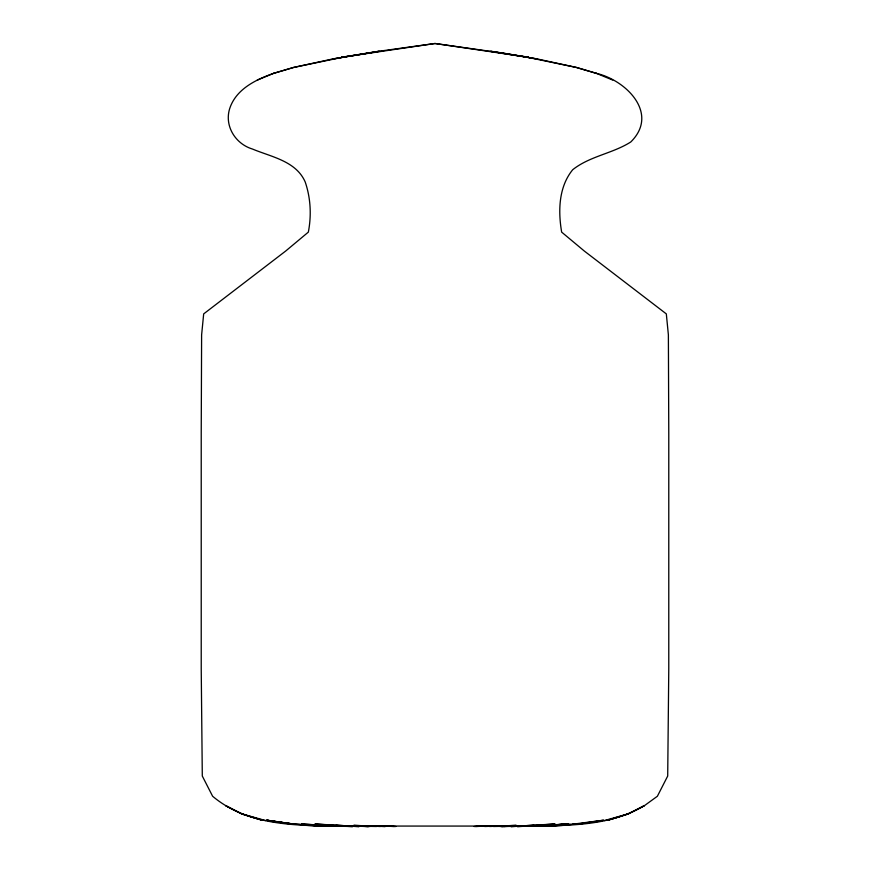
<?xml version="1.0" encoding="UTF-8"?>
<svg xmlns="http://www.w3.org/2000/svg" width="870" height="870" viewBox="0 0 870 870"><rect width="100%" height="100%" fill="white"/><g stroke="black" fill="none" stroke-linecap="round" stroke-linejoin="round"><path stroke-width="1.3" d="M503.926 826.5L533.419 826.054L517.346 826.5C559.975 824.977 606.14 828.479 644.224 805.707L628.357 813.896L608.021 820.192L628.162 813.896L644.355 805.707L657.383 796.246L667.703 776.04L668.78 668.573L668.78 433.38L668.377 334.841L666.322 313.896L584.368 251.082L561.661 232.127C558.051 211.073 558.594 187.017 572.71 169.715C589.86 156.078 612.513 153.588 630.783 141.973C659.525 113.589 626.215 80.192 596.287 73.319L612.73 80.073M257.27 80.073L273.713 73.319C255.769 79.627 236.009 89.153 229.68 108.619C224.221 125.976 235.433 143.909 252.42 149.02C271.44 156.981 296.05 161.015 305.207 181.982C310.71 198.132 311.569 215.423 308.339 232.127L285.632 251.082L203.678 313.896L201.623 334.841L201.22 433.38L201.22 668.573L202.297 776.04L212.617 796.246C251.397 828.903 305.174 825.064 352.654 826.5L336.549 826.054M628.107 813.896L604.378 820.562M491.18 51.276L528.721 57.333L435 43.5L378.82 51.276L332.427 59.008L293.223 67.523L273.517 73.385L294.038 67.36L346.325 56.517M332.427 59.008L379.896 51.276M378.82 51.276L341.279 57.333L435 43.5L503.469 53.19L537.573 59.008L576.777 67.523L596.483 73.385L575.962 67.36L523.675 56.517L528.721 57.333M579.42 823.977L583.368 823.444M587.304 822.9L589.925 822.541M592.557 822.183L601.746 820.921M543.358 825.869L555.343 825.184M559.334 824.967L569.991 824.358M572.656 824.205L603.693 820.192L577.93 823.977L548.165 825.869M557.235 825.217L538.106 825.956M565.065 824.782L572.895 824.347M489.592 826.5L516.291 825.38L484.688 826.5M550.917 825.869L562.531 825.38L540.901 825.956M501.512 826.5L534.06 825.38L501.512 826.5L528.188 825.869L555.082 823.977L520.173 826M475.564 826.5L494.019 825.869L474.041 826.5M530.439 825.978L568.436 823.977L540.205 825.869L567.686 823.977L540.205 825.869L510.886 826.5L525.469 826.065M528.123 825.978L548.013 825.38L510.886 826.5M536.137 825.978L557.626 825.38L517.346 826.5M536.844 826.065L333.156 826.065M493.431 826.5L516.16 826.076M499.924 826.5L525.132 826.076M357.407 825.869L385.312 826.5L353.709 825.38L380.407 826.5M324.521 825.869L331.894 825.956M370.076 826.5L332.927 825.869L301.564 823.977L329.795 825.869M349.827 826L314.918 823.977L341.812 825.869L368.488 826.5L335.94 825.38L368.488 826.5M353.84 826.076L376.569 826.5M344.531 826.065L359.114 826.5L307.469 825.38L329.099 825.956M352.654 826.5C324.021 826 295.213 825.63 266.992 820.192L292.57 823.977L266.307 820.192L293.353 823.977L310.666 824.967M359.114 826.5L321.987 825.38L341.877 825.978M333.862 825.978L312.373 825.38L321.835 825.869M395.959 826.5L375.981 825.869L394.436 826.5M312.765 825.217L326.642 825.869M265.622 820.562L241.893 813.896L225.776 805.707L241.642 813.896L261.979 820.192L241.838 813.896M268.254 820.921L277.443 822.183M280.075 822.541L282.696 822.9M286.632 823.444L290.58 823.977M490.104 51.276L537.573 59.008"/></g></svg>
